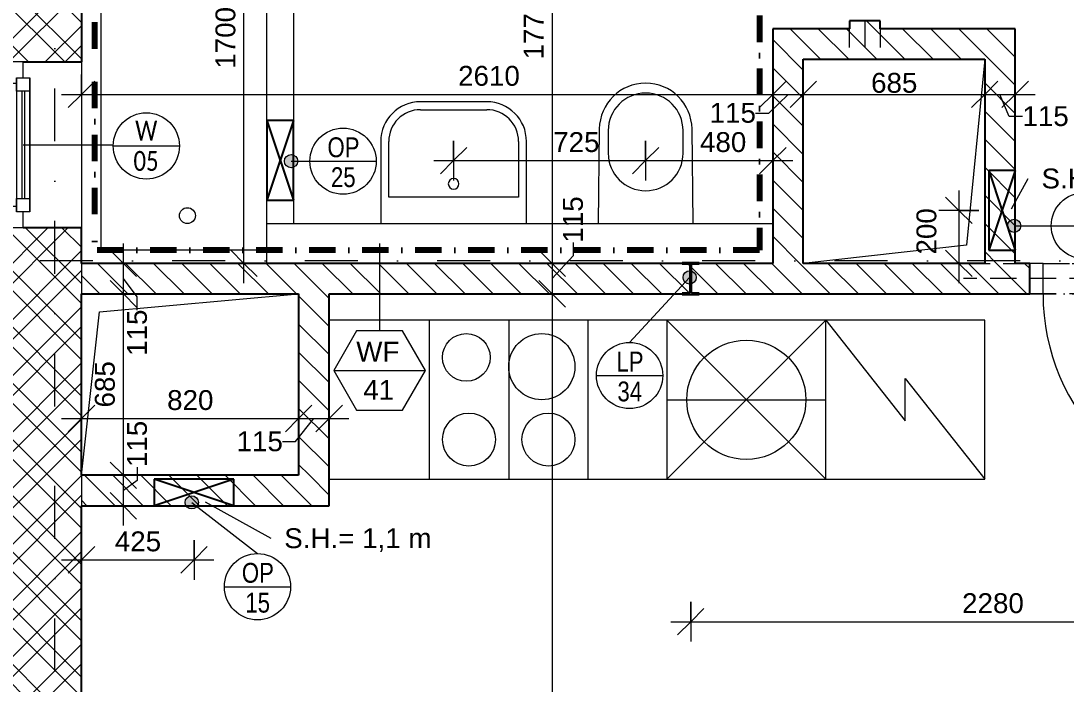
# Model space of a CAD drawing. Header units: millimetres. Extents: x -2204 to 40828, y -3577 to 13817.
# Drawn here: x -129 to 3817, y 5252 to 7755 of the extents above; entities that cross this region are included whole.
import ezdxf

# ---------------------------------------------------------------- set-up
doc = ezdxf.new("R2010")
doc.units = ezdxf.units.MM
for name, pattern in [('HA_Dash_3mm-S1mm', [150, 100, -50]), ('HA_DashDot_10mm-S3mm', [500, 200, -150, 0, -150]), ('HA_DashDot_2_2mm-S0_6mm', [110, 50, -30, 0, -30]), ('HA_DashDot_4mm-S1mm', [200, 100, -50, 0, -50])]:
    doc.linetypes.add(name, pattern=pattern)
for name, color, linetype, lineweight in [('A-____-____-DIMS', 9, 'Continuous', 5), ('A-____-____-DIMS-50', 9, 'Continuous', 5), ('A-DETL-____-OTLN', 9, 'Continuous', 25), ('A-DETL-GENF-OTLN', 9, 'Continuous', 9), ('A-DOOR-____-MCUT', 9, 'HA_DashDot_2_2mm-S0_6mm', 9), ('A-DOOR-____-OTLN', 9, 'Continuous', 9), ('A-DOOR-FRAM-MCUT', 9, 'Continuous', 9), ('A-GENM-____-HDLN', 9, 'HA_Dash_3mm-S1mm', 9), ('A-GENM-____-IDEN', 9, 'Continuous', 9), ('A-GENM-____-OTLN', 9, 'Continuous', 9), ('A-GLAZ-____-IDEN', 9, 'Continuous', 9), ('A-GLAZ-____-MCUT', 9, 'Continuous', 5), ('A-GLAZ-____-OTLN', 9, 'Continuous', 5), ('A-WALL-____-IDEN', 9, 'Continuous', 9), ('A-WALL-____-MCUT', 9, 'Continuous', 9), ('A-WALL-____-OTLN', 9, 'Continuous', 9), ('A-WALL-____-PATT', 9, 'Continuous', 25), ('G-____-____-TEXT', 9, 'Continuous', 5), ('I-WALL-____-MCUT', 9, 'Continuous', 25), ('I-WALL-____-OTLN', 9, 'Continuous', 9), ('P-SANR-FIXT-OTLN', 9, 'Continuous', 9), ('Q-CASE-____-OTLN', 9, 'Continuous', 9), ('Q-SPCQ-____-OTLN', 9, 'Continuous', 9), ('S-COLS-____-MCUT', 9, 'Continuous', 25), ('S-COLS-____-OTLN', 9, 'Continuous', 9), ('S-GRID-____-OTLN', 9, 'Continuous', 5)]:
    doc.layers.add(name, color=color, linetype=linetype, lineweight=lineweight)
doc.styles.add('Arial_1', font='arial.ttf', dxfattribs={"height": 75})
doc.styles.add('Arial_2', font='arial.ttf', dxfattribs={"width": 0.8, "height": 75})
doc.styles.add('Calibri', font='calibri.ttf', dxfattribs={"width": 0.8, "height": 75})
doc.dimstyles.new('Inner_Dimensions', dxfattribs={"dimscale": 304.8, "dimtxt": 76.519455, "dimasz": 0.328084, "dimexe": 0.246063, "dimexo": 0.0625, "dimgap": 0.032808, "dimtad": 1, "dimdec": 0, "dimzin": 0, "dimdsep": 46, "dimtxsty": 'Arial_1', "dimblk1": 'OBLIQUE', "dimblk2": 'OBLIQUE', "dimsah": 1, "dimcen": 0.09, "dimdle": 0.246063, "dimazin": 0, "dimtfac": 1, "dimtdec": 4, "dimtix": 1, "dimtmove": 2, "dimatfit": 3, "dimfxl": 0.246063, "dimfxlon": 1, "dimtvp": 1, "dimtolj": 1, "dimtzin": 0, "dimlwd": 9, "dimlwe": 9, "dimarcsym": 2})
doc.dimstyles.new('Inner_Dimensions_1', dxfattribs={"dimscale": 304.8, "dimtxt": 76.519455, "dimasz": 0.328084, "dimexe": 0.246063, "dimexo": 0.0625, "dimgap": 0.032808, "dimtad": 1, "dimdec": 0, "dimzin": 0, "dimdsep": 46, "dimtxsty": 'Arial_1', "dimblk1": 'OBLIQUE', "dimblk2": 'OBLIQUE', "dimsah": 1, "dimcen": 0.09, "dimdle": 0.246063, "dimazin": 0, "dimtfac": 1, "dimtdec": 4, "dimtix": 1, "dimtmove": 0, "dimatfit": 3, "dimfxl": 0.246063, "dimfxlon": 1, "dimtvp": 1, "dimtolj": 1, "dimtzin": 0, "dimlwd": 9, "dimlwe": 9, "dimarcsym": 2})
doc.dimstyles.new('Inner_Dimensions_2', dxfattribs={"dimscale": 304.8, "dimtxt": 76.519455, "dimasz": 0.328084, "dimexe": 0.246063, "dimexo": 0.0625, "dimgap": 0.032808, "dimtad": 1, "dimdec": 0, "dimzin": 0, "dimdsep": 46, "dimtxsty": 'Arial_1', "dimblk1": 'OBLIQUE', "dimblk2": 'OBLIQUE', "dimsah": 1, "dimcen": 0.09, "dimdle": 0.246063, "dimazin": 0, "dimtfac": 1, "dimtdec": 4, "dimtix": 1, "dimtmove": 1, "dimatfit": 3, "dimfxl": 0.246063, "dimfxlon": 1, "dimtvp": 1, "dimtolj": 1, "dimtzin": 0, "dimlwd": 9, "dimlwe": 9, "dimarcsym": 2})
pattern_1 = [(45, (0, 0), (-106.066, 106.066), []), (45, (75, 0), (-106.066, 106.066), []), (315, (0, 0), (106.066, 106.066), []), (315, (75, 0), (106.066, 106.066), [])]
pattern_2 = [(135, (0, 0), (-53.033, -53.033), [])]

# ---------------------------------------------------------------- blocks, each defined once
blk = doc.blocks.new('HA_DR_Single_Swing_Solid - In_BJ_800x2100-2215795-DSP_3NP-A')
at = {"layer": 'A-DOOR-____-MCUT'}
for p, q in [((-400, 57.5), (400, 57.5)), ((-400, -57.5), (400, -57.5))]:
    blk.add_line(p, q, dxfattribs=at)
at = {"layer": 'A-DOOR-____-OTLN', "lineweight": 5}
blk.add_line((400, -857.5), (400, -57.5), dxfattribs=at)
blk.add_arc((400, -57.5), 800, 180, 270, dxfattribs=at)
at = {"layer": 'A-DOOR-FRAM-MCUT'}
for p, q in [((-400, 57.5), (-450, 57.5)), ((-400, -57.5), (-400, 57.5)), ((450, 57.5), (400, 57.5)), ((400, 57.5), (400, -57.5)), ((-450, -57.5), (-400, -57.5)), ((400, -57.5), (450, -57.5))]:
    blk.add_line(p, q, dxfattribs=at)
blk = doc.blocks.new('HA_WD_SinglePanel - 625x1000-2168130-DSP_3NP-A')
at = {"layer": 'A-GLAZ-____-MCUT'}
for p, q in [((-312.5, 70), (-312.5, 0)), ((-232.5, 70), (-312.5, 70)), ((-232.5, 25), (-232.5, 70)), ((312.5, 70), (232.5, 70)), ((232.5, 70), (232.5, 25)), ((312.5, 0), (312.5, 70)), ((-312.5, 0), (-252.5, 0)), ((-252.5, -25), (-252.5, 25)), ((-252.5, 25), (-202.5, 25)), ((-202.5, 25), (-202.5, -25)), ((202.5, 5), (-202.5, 5)), ((202.5, -25), (202.5, 25)), ((202.5, 25), (252.5, 25)), ((252.5, 25), (252.5, -25)), ((252.5, 0), (312.5, 0)), ((-202.5, -25), (-252.5, -25)), ((202.5, -5), (-202.5, -5)), ((252.5, -25), (202.5, -25))]:
    blk.add_line(p, q, dxfattribs=at)
at = {"layer": 'A-GLAZ-____-OTLN'}
for p, q in [((232.5, 70), (-232.5, 70)), ((252.5, 25), (-252.5, 25)), ((-252.5, -25), (-252.5, 25)), ((202.5, 25), (-202.5, 25)), ((252.5, 25), (252.5, -25)), ((-252.5, -25), (252.5, -25)), ((202.5, -25), (-202.5, -25))]:
    blk.add_line(p, q, dxfattribs=at)
blk = doc.blocks.new('HA_GM_Shaft_Rectangle - Default-2065164-DSP_3NP-A')
at = {"layer": 'A-DETL-GENF-OTLN'}
for p, q in [((68.5, -68.5), (820, 0)), ((0, -685), (68.5, -68.5))]:
    blk.add_line(p, q, dxfattribs=at)
blk = doc.blocks.new('HA_GM_Shaft_Rectangle - Default-2065183-DSP_3NP-A')
at = {"layer": 'A-DETL-GENF-OTLN'}
for p, q in [((68.5, -68.5), (820, 0)), ((0, -685), (68.5, -68.5))]:
    blk.add_line(p, q, dxfattribs=at)
at = {"layer": 'A-GENM-____-OTLN'}
for p, q in [((0, -685), (0, 0)), ((0, 0), (820, 0)), ((820, 0), (820, -685)), ((820, -685), (0, -685))]:
    blk.add_line(p, q, dxfattribs=at)
blk = doc.blocks.new('HA_GM_Shaft_Rectangle - Default-2065190-DSP_3NP-A')
at = {"layer": 'A-DETL-GENF-OTLN'}
for p, q in [((68.5, -68.5), (685, 0)), ((0, -770), (68.5, -68.5))]:
    blk.add_line(p, q, dxfattribs=at)
at = {"layer": 'A-GENM-____-OTLN'}
for p, q in [((0, -770), (0, 0)), ((0, 0), (685, 0)), ((685, 0), (685, -770)), ((685, -770), (0, -770))]:
    blk.add_line(p, q, dxfattribs=at)
blk = doc.blocks.new('ABMV_Bathtub_Generic - 800x1700-1419995-DSP_3NP-A')
at = {"layer": 'P-SANR-FIXT-OTLN'}
for p, q in [((0, 1700), (700, 1700)), ((0, 1700), (700, 1700)), ((75, 50), (75, 1625)), ((75, 1625), (700, 1625)), ((75, 1625), (700, 1625)), ((75, 50), (75, 1625)), ((700, 50), (75, 50)), ((700, 50), (75, 50))]:
    blk.add_line(p, q, dxfattribs=at)
blk.add_circle((400, 180), 30, dxfattribs=at)
blk = doc.blocks.new('ABMV_WashBasin_Generic - 550x460-1482368-DSP_3NP-A')
at = {"layer": 'P-SANR-FIXT-OTLN'}
for p, q in [((250, 535), (0, 535)), ((0, 505), (250, 505)), ((-150, 385), (-150, 75)), ((-120, 175), (-120, 385)), ((370, 385), (370, 175)), ((400, 75), (400, 385)), ((370, 175), (-120, 175))]:
    blk.add_line(p, q, dxfattribs=at)
for centre, radius, start, end in [((0, 385), 150, 90, 180), ((250, 385), 150, 360, 90), ((0, 385), 120, 90, 180), ((250, 385), 120, 360, 90), ((125, 225), 20, 90, 270), ((125, 225), 20, 270, 90)]:
    blk.add_arc(centre, radius, start, end, dxfattribs=at)
blk = doc.blocks.new('ABMV_Toilet_WallHung - Default-1481197-DSP_3NP-A')
at = {"layer": 'A-GENM-____-OTLN'}
for p, q in [((-50, 432.3), (-54.6, 75)), ((-16.3, 426.2), (-16.3, 340.3)), ((266.3, 340.3), (266.3, 426.2)), ((304.6, 75), (300, 432.3))]:
    blk.add_line(p, q, dxfattribs=at)
for centre, radius, start, end in [((125, 430.1), 175, 0.7323, 179.2677), ((125, 426.2), 141.3, 0, 180), ((125, 340.3), 141.3, 180, 360)]:
    blk.add_arc(centre, radius, start, end, dxfattribs=at)
blk = doc.blocks.new('HA_GM_Tiling_LineBased - Generic Tiles-1744746-DSP_3NP-A')
at = {"layer": 'A-GENM-____-OTLN', "linetype": 'HA_DashDot_4mm-S1mm', "lineweight": 80}
blk.add_line((50, -50), (2560, -50), dxfattribs=at)
blk = doc.blocks.new('HA_GM_Tiling_LineBased - Generic Tiles-1744895-DSP_3NP-A')
at = {"layer": 'A-GENM-____-OTLN', "linetype": 'HA_DashDot_4mm-S1mm', "lineweight": 80}
blk.add_line((50, -50), (55, -50), dxfattribs=at)
blk = doc.blocks.new('HA_GM_Tiling_LineBased - Generic Tiles-1744968-DSP_3NP-A')
at = {"layer": 'A-GENM-____-OTLN', "linetype": 'HA_DashDot_4mm-S1mm', "lineweight": 80}
blk.add_line((50, -50), (575, -50), dxfattribs=at)
blk = doc.blocks.new('HA_GM_Tiling_LineBased - Generic Tiles-2144894-DSP_3NP-A')
at = {"layer": 'A-GENM-____-OTLN', "linetype": 'HA_DashDot_4mm-S1mm', "lineweight": 80}
blk.add_line((50, -50), (960, -50), dxfattribs=at)
blk = doc.blocks.new('HA_GM_Tiling_LineBased - Generic Tiles-1745476-DSP_3NP-A')
at = {"layer": 'A-GENM-____-OTLN', "linetype": 'HA_DashDot_4mm-S1mm', "lineweight": 80}
blk.add_line((-50, -50), (835, -50), dxfattribs=at)
blk = doc.blocks.new('Casework 11 - Casework 6-1813298-DSP_3NP-A')
at = {"layer": 'Q-CASE-____-OTLN'}
for p, q in [((1413, 6625), (1035, 6625)), ((2310, 6625), (2013, 6625)), ((1035, 6025), (1413, 6025)), ((2013, 6025), (2310, 6025))]:
    blk.add_line(p, q, dxfattribs=at)
blk = doc.blocks.new('Kuchyňská_linka_myčka_ADNS - Myčka-1435726-DSP_3NP-A')
at = {"layer": 'Q-SPCQ-____-OTLN'}
for p, q in [((300, 300), (-300, 300)), ((-300, 300), (-300, -300)), ((300, 300), (-300, -300)), ((-300, 300), (300, -300)), ((300, 300), (-300, 300)), ((-300, 300), (-300, 0)), ((300, -300), (300, 300)), ((300, 0), (300, 300)), ((-300, 0), (300, 0)), ((-300, -300), (300, -300))]:
    blk.add_line(p, q, dxfattribs=at)
blk.add_circle((0, 0), 225, dxfattribs=at)
blk = doc.blocks.new('Kuchyňská_linka_sporák_ADNS - 600x600x800-1435728-DSP_3NP-A')
at = {"layer": 'Q-SPCQ-____-OTLN'}
for p, q in [((600, 600), (0, 600)), ((0, 600), (0, 0)), ((600, 600), (0, 600)), ((0, 600), (0, 300)), ((600, 0), (600, 600)), ((600, 300), (600, 600)), ((0, 300), (600, 300)), ((0, 0), (600, 0))]:
    blk.add_line(p, q, dxfattribs=at)
for centre, radius in [((175, 425), 125), ((450, 450), 100), ((450, 150), 100), ((140, 140), 90)]:
    blk.add_circle(centre, radius, dxfattribs=at)
blk = doc.blocks.new('Lednice_Mraznička_ADNS - Lednice 600x600x1800-1435730-DSP_3NP-A')
at = {"layer": 'Q-SPCQ-____-OTLN'}
for p, q in [((-300, 300), (-300, -300)), ((300, 300), (-80, 0)), ((300, -300), (300, 300)), ((80, 0), (-300, -300)), ((-80, 0), (80, 0)), ((-300, -300), (300, -300))]:
    blk.add_line(p, q, dxfattribs=at)
blk = doc.blocks.new('TB_Porotherm KP11_5_1000mm - TB_Porotherm KP11_5_1000mm-1965691-DSP_3NP-A')
at = {"layer": 'A-GENM-____-HDLN'}
for p, q in [((-500, 57.5), (500, 57.5)), ((-500, 0), (500, 0)), ((500, -57.5), (-500, -57.5))]:
    blk.add_line(p, q, dxfattribs=at)
blk = doc.blocks.new('TB_Porotherm KP11_5_1250mm - TB_Porotherm KP11_5_1250mm-1972106-DSP_3NP-A')
at = {"layer": 'A-GENM-____-HDLN'}
for p, q in [((-625, 57.5), (625, 57.5)), ((-625, 0), (625, 0)), ((625, -57.5), (-625, -57.5))]:
    blk.add_line(p, q, dxfattribs=at)
blk = doc.blocks.new('HA_sCO_I_Parallel - IPE 120-2277224-DSP_3NP-A')
at = {"layer": 'S-COLS-____-MCUT'}
for p, q in [((32, 60), (-32, 60)), ((-32, 60), (-32, 55.6)), ((-32, 55.6), (-3.15, 55.6)), ((-3.15, 55.6), (-3.15, -55.6)), ((3.15, -55.6), (3.15, 55.6)), ((3.15, 55.6), (32, 55.6)), ((32, 55.6), (32, 60)), ((-32, -55.6), (-32, -60)), ((-3.15, -55.6), (-32, -55.6)), ((-32, -60), (32, -60)), ((32, -55.6), (3.15, -55.6)), ((32, -60), (32, -55.6))]:
    blk.add_line(p, q, dxfattribs=at)
blk = doc.blocks.new('HA_TAG_WD - Type Mark-1527962-DSP_3NP-A')
at = {"layer": 'A-GLAZ-____-IDEN'}
blk.add_line((-2.5, 0), (2.5, 0), dxfattribs=at)
blk.add_circle((0, 0), 2.5, dxfattribs=at)
blk = doc.blocks.new('DIMBLOCK59-DSP_3NP-A')
at = {"layer": 'A-____-____-DIMS-50', "lineweight": 9}
for p, q in [((100, 7552.8), (100, 7402.8)), ((100, 7477.8), (100, 7552.8)), ((2710, 7552.8), (2710, 7402.8)), ((2710, 7477.8), (2710, 7552.8)), ((100, 7477.8), (150, 7527.8)), ((2710, 7477.8), (2760, 7527.8)), ((25, 7477.8), (2710, 7477.8)), ((100, 7477.8), (50, 7427.8)), ((2710, 7477.8), (2660, 7427.8))]:
    blk.add_line(p, q, dxfattribs=at)
at = {"layer": 'A-____-____-DIMS-50', "color": 0, "lineweight": 9, "insert": (1522, 7585.2), "char_height": 75, "width": 276.883, "attachment_point": 1, "line_spacing_factor": 0.941778, "style": 'Arial_1'}
blk.add_mtext('2610', dxfattribs=at)
blk = doc.blocks.new('_Oblique')
at = {"color": 0, "linetype": 'ByBlock', "lineweight": -2}
blk.add_line((-0.5, -0.5), (0.5, 0.5), dxfattribs=at)
blk = doc.blocks.new('DIMBLOCK60-DSP_3NP-A')
at = {"layer": 'A-____-____-DIMS-50', "lineweight": 9}
for p, q in [((2710, 7552.8), (2710, 7402.8)), ((2710, 7477.8), (2710, 7552.8)), ((2825, 7552.8), (2825, 7402.8)), ((2825, 7477.8), (2825, 7552.8)), ((2710, 7477.8), (2760, 7527.8)), ((2825, 7477.8), (2875, 7527.8)), ((2710, 7477.8), (2660, 7427.8)), ((2694.5, 7407.2), (2767.5, 7477.8)), ((2710, 7477.8), (2825, 7477.8)), ((2825, 7477.8), (2775, 7427.8)), ((2644.5, 7407.2), (2694.5, 7407.2))]:
    blk.add_line(p, q, dxfattribs=at)
at = {"layer": 'A-____-____-DIMS-50', "color": 0, "lineweight": 9, "insert": (2471.5, 7445.7), "char_height": 75, "width": 207.662, "attachment_point": 1, "line_spacing_factor": 0.941778, "style": 'Arial_1'}
blk.add_mtext('115', dxfattribs=at)
blk = doc.blocks.new('DIMBLOCK61-DSP_3NP-A')
at = {"layer": 'A-____-____-DIMS-50', "lineweight": 9}
for p, q in [((2825, 7552.8), (2825, 7402.8)), ((2825, 7477.8), (2825, 7552.8)), ((3510, 7552.8), (3510, 7402.8)), ((3510, 7477.8), (3510, 7552.8)), ((2825, 7477.8), (2875, 7527.8)), ((3510, 7477.8), (3560, 7527.8)), ((2825, 7477.8), (2775, 7427.8)), ((2825, 7477.8), (3510, 7477.8)), ((3510, 7477.8), (3460, 7427.8))]:
    blk.add_line(p, q, dxfattribs=at)
at = {"layer": 'A-____-____-DIMS-50', "color": 0, "lineweight": 9, "insert": (3081, 7558.8), "char_height": 75, "width": 207.662, "attachment_point": 1, "line_spacing_factor": 0.941778, "style": 'Arial_1'}
blk.add_mtext('685', dxfattribs=at)
blk = doc.blocks.new('DIMBLOCK62-DSP_3NP-A')
at = {"layer": 'A-____-____-DIMS-50', "lineweight": 9}
for p, q in [((3510, 7552.8), (3510, 7402.8)), ((3510, 7477.8), (3510, 7552.8)), ((3625, 7552.8), (3625, 7402.8)), ((3625, 7477.8), (3625, 7552.8)), ((3510, 7477.8), (3560, 7527.8)), ((3625, 7477.8), (3675, 7527.8)), ((3510, 7477.8), (3460, 7427.8)), ((3510, 7477.8), (3700, 7477.8)), ((3602.4, 7394.7), (3567.5, 7477.8)), ((3625, 7477.8), (3575, 7427.8)), ((3652.4, 7394.7), (3602.4, 7394.7))]:
    blk.add_line(p, q, dxfattribs=at)
at = {"layer": 'A-____-____-DIMS-50', "color": 0, "lineweight": 9, "insert": (3652.4, 7433.2), "char_height": 75, "width": 207.662, "attachment_point": 1, "line_spacing_factor": 0.941778, "style": 'Arial_1'}
blk.add_mtext('115', dxfattribs=at)
blk = doc.blocks.new('DIMBLOCK65-DSP_3NP-A')
at = {"layer": 'A-____-____-DIMS-50', "lineweight": 9}
for p, q in [((1876.9, 8610), (1826.9, 8660)), ((1951.9, 8610), (1801.9, 8610)), ((1876.9, 8610), (1876.9, 6840)), ((1876.9, 8610), (1926.9, 8560)), ((1876.9, 8610), (1951.9, 8610)), ((1876.9, 6840), (1826.9, 6890)), ((1951.9, 6840), (1801.9, 6840)), ((1876.9, 6840), (1926.9, 6790)), ((1876.9, 6840), (1951.9, 6840))]:
    blk.add_line(p, q, dxfattribs=at)
at = {"layer": 'A-____-____-DIMS-50', "color": 0, "lineweight": 9, "insert": (1769.6, 7609.6), "char_height": 75, "width": 276.883, "attachment_point": 1, "rotation": 90, "line_spacing_factor": 0.941778, "style": 'Arial_1'}
blk.add_mtext('1770', dxfattribs=at)
blk = doc.blocks.new('DIMBLOCK66-DSP_3NP-A')
at = {"layer": 'A-____-____-DIMS-50', "lineweight": 9}
for p, q in [((1956.4, 6918.2), (1956.4, 6868.2)), ((1876.9, 6840), (1826.9, 6890)), ((1956.4, 6868.2), (1876.9, 6782.5)), ((1951.9, 6840), (1801.9, 6840)), ((1876.9, 6840), (1876.9, 6725)), ((1876.9, 6840), (1926.9, 6790)), ((1876.9, 6840), (1951.9, 6840)), ((1876.9, 6725), (1826.9, 6775)), ((1951.9, 6725), (1801.9, 6725)), ((1876.9, 6725), (1926.9, 6675)), ((1876.9, 6725), (1951.9, 6725))]:
    blk.add_line(p, q, dxfattribs=at)
at = {"layer": 'A-____-____-DIMS-50', "color": 0, "lineweight": 9, "insert": (1917.9, 6918.2), "char_height": 75, "width": 207.662, "attachment_point": 1, "rotation": 90, "line_spacing_factor": 0.941778, "style": 'Arial_1'}
blk.add_mtext('115', dxfattribs=at)
blk = doc.blocks.new('DIMBLOCK67-DSP_3NP-A')
at = {"layer": 'A-____-____-DIMS-50', "lineweight": 9}
for p, q in [((1876.9, 6725), (1826.9, 6775)), ((1951.9, 6725), (1801.9, 6725)), ((1876.9, 6725), (1876.9, 1970)), ((1876.9, 6725), (1926.9, 6675)), ((1876.9, 6725), (1951.9, 6725)), ((1876.9, 2045), (1826.9, 2095)), ((1951.9, 2045), (1801.9, 2045)), ((1876.9, 2045), (1926.9, 1995)), ((1876.9, 2045), (1951.9, 2045))]:
    blk.add_line(p, q, dxfattribs=at)
at = {"layer": 'A-____-____-DIMS-50', "color": 0, "lineweight": 9, "insert": (1769.6, 4269.6), "char_height": 75, "width": 276.883, "attachment_point": 1, "rotation": 90, "line_spacing_factor": 0.941778, "style": 'Arial_1'}
blk.add_mtext('4680', dxfattribs=at)
blk = doc.blocks.new('HA_TAG_WA_Partitions - Group _ Type Mark-556634-DSP_3NP-A')
at = {"layer": 'A-WALL-____-IDEN'}
for p, q in [((-1.732, 3), (-3.464, 0)), ((1.732, 3), (-1.732, 3)), ((3.464, 0), (1.732, 3)), ((-3.464, 0), (3.464, 0)), ((-3.464, 0), (-1.732, -3)), ((1.732, -3), (3.464, 0)), ((-1.732, -3), (1.732, -3))]:
    blk.add_line(p, q, dxfattribs=at)
blk = doc.blocks.new('DIMBLOCK97-DSP_3NP-A')
at = {"layer": 'A-____-____-DIMS-50', "lineweight": 9}
for p, q in [((258.2, 6040), (208.2, 6090)), ((183.2, 6040), (333.2, 6040)), ((258.2, 6040), (183.2, 6040)), ((258.2, 5850), (258.2, 6040)), ((258.2, 6040), (308.2, 5990)), ((310.6, 6071), (310.6, 6021)), ((310.6, 6021), (258.2, 5982.5)), ((258.2, 5925), (208.2, 5975)), ((183.2, 5925), (333.2, 5925)), ((258.2, 5925), (183.2, 5925)), ((258.2, 5925), (308.2, 5875))]:
    blk.add_line(p, q, dxfattribs=at)
at = {"layer": 'A-____-____-DIMS-50', "color": 0, "lineweight": 9, "insert": (272.1, 6071), "char_height": 75, "width": 207.662, "attachment_point": 1, "rotation": 90, "line_spacing_factor": 0.941778, "style": 'Arial_1'}
blk.add_mtext('115', dxfattribs=at)
blk = doc.blocks.new('DIMBLOCK98-DSP_3NP-A')
at = {"layer": 'A-____-____-DIMS-50', "lineweight": 9}
for p, q in [((258.2, 6725), (208.2, 6775)), ((183.2, 6725), (333.2, 6725)), ((258.2, 6725), (183.2, 6725)), ((258.2, 6040), (258.2, 6725)), ((258.2, 6725), (308.2, 6675)), ((258.2, 6040), (208.2, 6090)), ((183.2, 6040), (333.2, 6040)), ((258.2, 6040), (183.2, 6040)), ((258.2, 6040), (308.2, 5990))]:
    blk.add_line(p, q, dxfattribs=at)
at = {"layer": 'A-____-____-DIMS-50', "color": 0, "lineweight": 9, "insert": (150.8, 6296), "char_height": 75, "width": 207.662, "attachment_point": 1, "rotation": 90, "line_spacing_factor": 0.941778, "style": 'Arial_1'}
blk.add_mtext('685', dxfattribs=at)
blk = doc.blocks.new('DIMBLOCK99-DSP_3NP-A')
at = {"layer": 'A-____-____-DIMS-50', "lineweight": 9}
for p, q in [((258.2, 6725), (258.2, 6915)), ((258.2, 6840), (208.2, 6890)), ((183.2, 6840), (333.2, 6840)), ((258.2, 6840), (183.2, 6840)), ((258.2, 6840), (308.2, 6790)), ((258.2, 6725), (208.2, 6775)), ((310.6, 6713.7), (258.2, 6782.5)), ((183.2, 6725), (333.2, 6725)), ((258.2, 6725), (183.2, 6725)), ((258.2, 6725), (308.2, 6675)), ((310.6, 6663.7), (310.6, 6713.7))]:
    blk.add_line(p, q, dxfattribs=at)
at = {"layer": 'A-____-____-DIMS-50', "color": 0, "lineweight": 9, "insert": (272.1, 6490.7), "char_height": 75, "width": 207.662, "attachment_point": 1, "rotation": 90, "line_spacing_factor": 0.941778, "style": 'Arial_1'}
blk.add_mtext('115', dxfattribs=at)
blk = doc.blocks.new('DIMBLOCK100-DSP_3NP-A')
at = {"layer": 'A-____-____-DIMS-50', "lineweight": 9}
for p, q in [((100, 6329.1), (100, 6179.1)), ((100, 6254.1), (100, 6329.1)), ((920, 6329.1), (920, 6179.1)), ((920, 6254.1), (920, 6329.1)), ((100, 6254.1), (150, 6304.1)), ((920, 6254.1), (970, 6304.1)), ((25, 6254.1), (920, 6254.1)), ((100, 6254.1), (50, 6204.1)), ((920, 6254.1), (870, 6204.1))]:
    blk.add_line(p, q, dxfattribs=at)
at = {"layer": 'A-____-____-DIMS-50', "color": 0, "lineweight": 9, "insert": (423.5, 6361.5), "char_height": 75, "width": 207.662, "attachment_point": 1, "line_spacing_factor": 0.941778, "style": 'Arial_1'}
blk.add_mtext('820', dxfattribs=at)
blk = doc.blocks.new('DIMBLOCK101-DSP_3NP-A')
at = {"layer": 'A-____-____-DIMS-50', "lineweight": 9}
for p, q in [((920, 6329.1), (920, 6179.1)), ((920, 6254.1), (920, 6329.1)), ((1035, 6329.1), (1035, 6179.1)), ((1035, 6254.1), (1035, 6329.1)), ((920, 6254.1), (970, 6304.1)), ((1035, 6254.1), (1085, 6304.1)), ((920, 6254.1), (870, 6204.1)), ((908.7, 6167.4), (977.5, 6254.1)), ((920, 6254.1), (1110, 6254.1)), ((1035, 6254.1), (985, 6204.1)), ((858.7, 6167.4), (908.7, 6167.4))]:
    blk.add_line(p, q, dxfattribs=at)
at = {"layer": 'A-____-____-DIMS-50', "color": 0, "lineweight": 9, "insert": (685.7, 6205.9), "char_height": 75, "width": 207.662, "attachment_point": 1, "line_spacing_factor": 0.941778, "style": 'Arial_1'}
blk.add_mtext('115', dxfattribs=at)
blk = doc.blocks.new('DIMBLOCK134-DSP_3NP-A')
at = {"layer": 'A-____-____-DIMS-50', "lineweight": 9}
for p, q in [((713.4, 8540), (663.4, 8590)), ((638.4, 8540), (788.4, 8540)), ((713.4, 8540), (638.4, 8540)), ((713.4, 6765), (713.4, 8540)), ((713.4, 8540), (763.4, 8490)), ((713.4, 6840), (663.4, 6890)), ((638.4, 6840), (788.4, 6840)), ((713.4, 6840), (638.4, 6840)), ((713.4, 6840), (763.4, 6790))]:
    blk.add_line(p, q, dxfattribs=at)
at = {"layer": 'A-____-____-DIMS-50', "color": 0, "lineweight": 9, "insert": (606, 7574.6), "char_height": 75, "width": 276.883, "attachment_point": 1, "rotation": 90, "line_spacing_factor": 0.941778, "style": 'Arial_1'}
blk.add_mtext('1700', dxfattribs=at)
blk = doc.blocks.new('HA_TAG_GM_Products - Generic-588599-DSP_3NP-A')
at = {"layer": 'A-GENM-____-IDEN'}
blk.add_line((-2.5, 0), (2.5, 0), dxfattribs=at)
blk.add_circle((0, 0), 2.5, dxfattribs=at)
blk = doc.blocks.new('DIMBLOCK186-DSP_3NP-A')
at = {"layer": 'A-____-____-DIMS-50', "lineweight": 9}
for p, q in [((3412.3, 7115), (3412.3, 6765)), ((3412.3, 7040), (3362.3, 7090)), ((3487.3, 7040), (3337.3, 7040)), ((3412.3, 7040), (3462.3, 6990)), ((3412.3, 7040), (3487.3, 7040)), ((3412.3, 6840), (3362.3, 6890)), ((3487.3, 6840), (3337.3, 6840)), ((3412.3, 6840), (3462.3, 6790)), ((3412.3, 6840), (3487.3, 6840))]:
    blk.add_line(p, q, dxfattribs=at)
at = {"layer": 'A-____-____-DIMS-50', "color": 0, "lineweight": 9, "insert": (3252.3, 6873.3), "char_height": 75, "width": 207.662, "attachment_point": 1, "rotation": 90, "line_spacing_factor": 0.941778, "style": 'Arial_1'}
blk.add_mtext('200', dxfattribs=at)
blk = doc.blocks.new('DIMBLOCK193-DSP_3NP-A')
at = {"layer": 'A-____-____-DIMS-50', "lineweight": 9}
for p, q in [((100, 5795.8), (100, 5645.8)), ((100, 5720.8), (100, 5795.8)), ((100, 5720.8), (150, 5770.8)), ((525, 5795.8), (525, 5645.8)), ((525, 5720.8), (525, 5795.8)), ((525, 5720.8), (575, 5770.8)), ((25, 5720.8), (600, 5720.8)), ((100, 5720.8), (50, 5670.8)), ((525, 5720.8), (475, 5670.8))]:
    blk.add_line(p, q, dxfattribs=at)
at = {"layer": 'A-____-____-DIMS-50', "color": 0, "lineweight": 9, "insert": (226, 5828.2), "char_height": 75, "width": 207.662, "attachment_point": 1, "line_spacing_factor": 0.941778, "style": 'Arial_1'}
blk.add_mtext('425', dxfattribs=at)
blk = doc.blocks.new('DIMBLOCK204-DSP_3NP-A')
at = {"layer": 'A-____-____-DIMS-50', "lineweight": 9}
for p, q in [((1505, 7302.8), (1505, 7152.8)), ((1505, 7227.8), (1505, 7302.8)), ((2230, 7302.8), (2230, 7152.8)), ((2230, 7227.8), (2230, 7302.8)), ((1505, 7227.8), (1555, 7277.8)), ((2230, 7227.8), (2280, 7277.8)), ((1430, 7227.8), (2230, 7227.8)), ((1505, 7227.8), (1455, 7177.8)), ((2230, 7227.8), (2180, 7177.8))]:
    blk.add_line(p, q, dxfattribs=at)
at = {"layer": 'A-____-____-DIMS-50', "color": 0, "lineweight": 9, "insert": (1880.9, 7335.2), "char_height": 75, "width": 207.662, "attachment_point": 1, "line_spacing_factor": 0.941778, "style": 'Arial_1'}
blk.add_mtext('725', dxfattribs=at)
blk = doc.blocks.new('DIMBLOCK205-DSP_3NP-A')
at = {"layer": 'A-____-____-DIMS-50', "lineweight": 9}
for p, q in [((2230, 7302.8), (2230, 7152.8)), ((2230, 7227.8), (2230, 7302.8)), ((2710, 7302.8), (2710, 7152.8)), ((2710, 7227.8), (2710, 7302.8)), ((2230, 7227.8), (2280, 7277.8)), ((2710, 7227.8), (2760, 7277.8)), ((2230, 7227.8), (2180, 7177.8)), ((2230, 7227.8), (2785, 7227.8)), ((2710, 7227.8), (2660, 7177.8))]:
    blk.add_line(p, q, dxfattribs=at)
at = {"layer": 'A-____-____-DIMS-50', "color": 0, "lineweight": 9, "insert": (2435.1, 7335.2), "char_height": 75, "width": 207.662, "attachment_point": 1, "line_spacing_factor": 0.941778, "style": 'Arial_1'}
blk.add_mtext('480', dxfattribs=at)
blk = doc.blocks.new('DIMBLOCK222-DSP_3NP-A')
at = {"layer": 'A-____-____-DIMS-50', "lineweight": 9}
for p, q in [((2400, 5562.6), (2400, 5412.6)), ((2400, 5487.6), (2400, 5562.6)), ((2400, 5487.6), (2450, 5537.6)), ((4680, 5562.6), (4680, 5412.6)), ((4680, 5487.6), (4680, 5562.6)), ((4680, 5487.6), (4730, 5537.6)), ((2325, 5487.6), (4755, 5487.6)), ((2400, 5487.6), (2350, 5437.6)), ((4680, 5487.6), (4630, 5437.6))]:
    blk.add_line(p, q, dxfattribs=at)
at = {"layer": 'A-____-____-DIMS-50', "color": 0, "lineweight": 9, "insert": (3424.6, 5595), "char_height": 75, "width": 276.883, "attachment_point": 1, "line_spacing_factor": 0.941778, "style": 'Arial_1'}
blk.add_mtext('2280', dxfattribs=at)

msp = doc.modelspace()

# ---------------------------------------------------------------- hatches: boundary and pattern name
at = {"layer": 'A-GENM-____-IDEN'}
h = msp.add_hatch(color=256, dxfattribs=at)
edge = h.paths.add_edge_path()
edge.add_arc((891.4, 7225.5), 25, 0, 360)
h = msp.add_hatch(color=256, dxfattribs=at)
edge = h.paths.add_edge_path()
edge.add_arc((3620.9, 6981.8), 25, 0, 360)
h = msp.add_hatch(color=256, dxfattribs=at)
edge = h.paths.add_edge_path()
edge.add_arc((2396, 6787), 25, 0, 360)
h = msp.add_hatch(color=256, dxfattribs=at)
edge = h.paths.add_edge_path()
edge.add_arc((516.4, 5937.9), 25, 0, 360)
at = {"layer": 'A-WALL-____-PATT', "lineweight": 5}
h = msp.add_hatch(dxfattribs=at)
h.set_pattern_fill('FP_3', color=256, style=0, pattern_type=2)
h.set_pattern_definition(pattern_1)
h.paths.add_polyline_path([(100, 1447.9), (99.6, 1544), (-260, 1544), (-260, 1815), (100, 1815), (100, 2725), (-340, 2725), (-340, 1447.9), (-97.2, 1447.9)])
h.paths.add_polyline_path([(-97.2, 3725), (100, 3725), (100, 6971.6), (-340, 6971.6), (-340, 3725)])
h.paths.add_polyline_path([(100, 7607.6), (100, 8725), (-340, 8725), (-340, 7607.6), (-97.2, 7607.6)])
h.paths.add_polyline_path([(-340, 9725), (100, 9725), (100, 11164.3), (-260, 11164.3), (-260, 11500), (100, 11500), (100, 11620.1), (-340, 11620.1), (-340, 11254.4)])
h = msp.add_hatch(dxfattribs=at)
h.set_pattern_fill('FP_1', color=256, style=0, pattern_type=2)
h.set_pattern_definition(pattern_2)
h.paths.add_polyline_path([(3115, 7725), (3115, 7755), (3000, 7755), (3000, 7725)])
h.paths.add_polyline_path([(3000, 8555), (3115, 8555), (3115, 8610), (3000, 8610)])
h = msp.add_hatch(dxfattribs=at)
h.set_pattern_fill('FP_1', color=256, style=0, pattern_type=2)
h.set_pattern_definition(pattern_2)
h.paths.add_polyline_path([(2710, 6840), (2825, 6840), (2825, 7725), (2710, 7725), (2710, 7481.4)])
h = msp.add_hatch(dxfattribs=at)
h.set_pattern_fill('FP_1', color=256, style=0, pattern_type=2)
h.set_pattern_definition(pattern_2)
h.paths.add_polyline_path([(3625, 7610), (3625, 7725), (2825, 7725), (2825, 7610), (3510, 7610)])
h = msp.add_hatch(dxfattribs=at)
h.set_pattern_fill('FP_4', color=256, style=0, pattern_type=2)
h.set_pattern_definition(pattern_1)
h.paths.add_polyline_path([(100, 6971.6), (100, 6975), (-340, 6975), (-340, 6971.6), (-97.2, 6971.6)])
h.paths.add_polyline_path([(-145, 7600), (100, 7600), (100, 7607.6), (-340, 7607.6), (-340, 7600), (-190, 7600)])
h = msp.add_hatch(dxfattribs=at)
h.set_pattern_fill('FP_1', color=256, style=0, pattern_type=2)
h.set_pattern_definition(pattern_2)
h.paths.add_polyline_path([(3510, 6840), (3625, 6840), (3625, 7610), (3510, 7610), (3510, 7009.8)])
h = msp.add_hatch(dxfattribs=at)
h.set_pattern_fill('FP_1', color=256, style=0, pattern_type=2)
h.set_pattern_definition(pattern_2)
h.paths.add_polyline_path([(3304.3, 6725), (3680, 6725), (3680, 6840), (2432, 6840), (2432, 6838.1), (2403.2, 6838.1), (2403.2, 6726.9), (2432, 6726.9), (2432, 6725), (2453.9, 6725)])
h.paths.add_polyline_path([(4680, 6725), (4680, 6840), (4580, 6840), (4580, 6725)])
h.paths.add_polyline_path([(1035, 6725), (2368, 6725), (2368, 6726.9), (2396.9, 6726.9), (2396.9, 6838.1), (2368, 6838.1), (2368, 6840), (100, 6840), (100, 6725), (920, 6725)])
h = msp.add_hatch(dxfattribs=at)
h.set_pattern_fill('FP_1', color=256, style=0, pattern_type=2)
h.set_pattern_definition(pattern_2)
h.paths.add_polyline_path([(920, 6040), (1035, 6040), (1035, 6725), (920, 6725), (920, 6538.1)])
h = msp.add_hatch(dxfattribs=at)
h.set_pattern_fill('FP_1', color=256, style=0, pattern_type=2)
h.set_pattern_definition(pattern_2)
h.paths.add_polyline_path([(1035, 5925), (1035, 6040), (100, 6040), (100, 5925), (753.2, 5925)])

# ---------------------------------------------------------------- linework, layer by layer
at = {"layer": 'A-DETL-____-OTLN'}
for p, q in [((800, 7378.9), (800, 7078.9)), ((900, 7378.9), (800, 7378.9)), ((800, 7378.9), (900, 7078.9)), ((900, 7378.9), (800, 7078.9)), ((900, 7078.9), (900, 7378.9)), ((3525, 7190), (3525, 6890)), ((3625, 7190), (3525, 7190)), ((3525, 7190), (3625, 6890)), ((3625, 7190), (3525, 6890)), ((3625, 6890), (3625, 7190)), ((800, 7078.9), (900, 7078.9)), ((3525, 6890), (3625, 6890)), ((675, 6025), (375, 6025)), ((375, 6025), (375, 5925)), ((675, 6025), (375, 5925)), ((675, 5925), (375, 6025)), ((675, 5925), (675, 6025)), ((375, 5925), (675, 5925))]:
    msp.add_line(p, q, dxfattribs=at)
at = {"layer": 'A-GENM-____-IDEN'}
for p, q in [((891.4, 7225.5), (962.7, 7225.5)), ((3620.9, 6981.8), (3761.1, 6981.8)), ((2396, 6787), (2169.3, 6541.6)), ((516.4, 5937.9), (764.6, 5744.4))]:
    msp.add_line(p, q, dxfattribs=at)
for centre in [(891.4, 7225.5), (3620.9, 6981.8), (2396, 6787), (516.4, 5937.9)]:
    msp.add_circle(centre, 25, dxfattribs=at)
at = {"layer": 'A-GLAZ-____-IDEN'}
msp.add_line((-120, 7287.5), (219.9, 7287.5), dxfattribs=at)
at = {"layer": 'A-WALL-____-IDEN'}
msp.add_line((1225.4, 6915), (1225.4, 6585.5), dxfattribs=at)
at = {"layer": 'A-WALL-____-MCUT', "lineweight": 25}
for p, q in [((100, 8610), (100, 7600)), ((-120, 7600), (100, 7600)), ((-120, 6975), (100, 6975)), ((100, 6840), (100, 6975)), ((100, 6040), (100, 6725)), ((100, 3725), (100, 5925))]:
    msp.add_line(p, q, dxfattribs=at)
at = {"layer": 'A-WALL-____-MCUT'}
for p, q in [((100, 6840), (100, 6725)), ((100, 6040), (100, 5925))]:
    msp.add_line(p, q, dxfattribs=at)
at = {"layer": 'A-WALL-____-OTLN'}
msp.add_line((100, 7600), (100, 6975), dxfattribs=at)
at = {"layer": 'G-____-____-TEXT', "color": 50, "lineweight": 9}
for p, q in [((3610.7, 7045.5), (3674.3, 7160.3)), ((567.1, 5940), (815.6, 5802.6))]:
    msp.add_line(p, q, dxfattribs=at)
at = {"layer": 'I-WALL-____-MCUT'}
for p, q in [((3115, 7755), (3000, 7755)), ((3000, 7755), (3000, 7725)), ((3115, 7725), (3115, 7755)), ((2710, 7725), (2710, 6840)), ((3000, 7725), (2710, 7725)), ((3625, 7725), (3115, 7725)), ((3625, 6840), (3625, 7725)), ((2825, 6840), (2825, 7610)), ((2825, 7610), (3510, 7610)), ((3510, 7610), (3510, 6840)), ((2368, 6840), (100, 6840)), ((2710, 6840), (2432, 6840)), ((3510, 6840), (2825, 6840)), ((3680, 6840), (3625, 6840)), ((3680, 6725), (3680, 6840)), ((100, 6725), (920, 6725)), ((920, 6725), (920, 6040)), ((1035, 6725), (2368, 6725)), ((1035, 5925), (1035, 6725)), ((2432, 6725), (3680, 6725)), ((920, 6040), (100, 6040)), ((100, 5925), (1035, 5925))]:
    msp.add_line(p, q, dxfattribs=at)
at = {"layer": 'I-WALL-____-OTLN'}
for p, q in [((800, 6840), (800, 8540)), ((900, 8540), (900, 6990)), ((800, 6990), (2710, 6990))]:
    msp.add_line(p, q, dxfattribs=at)
at = {"layer": 'S-GRID-____-OTLN', "linetype": 'HA_DashDot_10mm-S3mm', "lineweight": 9}
for p, q in [((0, -701.1), (0, 12162.7)), ((24647.7, 6850), (-416.4, 6850))]:
    msp.add_line(p, q, dxfattribs=at)

# ---------------------------------------------------------------- block references
at = {"layer": 'A-DOOR-____-OTLN'}
msp.add_blockref('HA_DR_Single_Swing_Solid - In_BJ_800x2100-2215795-DSP_3NP-A', (4130, 6782.5), dxfattribs=at)
at = {"layer": 'A-GENM-____-IDEN', "xscale": 49.99999999999998, "yscale": 49.99999999999998, "zscale": 49.99999999999998}
for p in [(1087.7, 7225.5), (3886.1, 6981.8), (2169.3, 6416.6), (764.6, 5619.4)]:
    msp.add_blockref('HA_TAG_GM_Products - Generic-588599-DSP_3NP-A', p, dxfattribs=at)
at = {"layer": 'A-GENM-____-OTLN'}
for name, p, rotation in [('TB_Porotherm KP11_5_1000mm - TB_Porotherm KP11_5_1000mm-1965691-DSP_3NP-A', (3057.5, 8155), 270), ('TB_Porotherm KP11_5_1250mm - TB_Porotherm KP11_5_1250mm-1972106-DSP_3NP-A', (4055, 6782.5), 180)]:
    msp.add_blockref(name, p, dxfattribs=dict(at, rotation=rotation))
at = {"layer": 'A-GENM-____-OTLN', "linetype": 'HA_DashDot_4mm-S1mm', "lineweight": 80}
for name, p, rotation in [('HA_GM_Tiling_LineBased - Generic Tiles-2144894-DSP_3NP-A', (100, 7600), 89.99999999999991), ('HA_GM_Tiling_LineBased - Generic Tiles-1745476-DSP_3NP-A', (2710, 7725), 269.9999999999999), ('HA_GM_Tiling_LineBased - Generic Tiles-1744968-DSP_3NP-A', (100, 6975), 89.99999999999991), ('HA_GM_Tiling_LineBased - Generic Tiles-1744895-DSP_3NP-A', (100, 6870), 89.99999999999991), ('HA_GM_Tiling_LineBased - Generic Tiles-1744746-DSP_3NP-A', (2710, 6840), 180)]:
    msp.add_blockref(name, p, dxfattribs=dict(at, rotation=rotation))
at = {"layer": 'A-GENM-____-OTLN', "lineweight": 5, "rotation": 180}
msp.add_blockref('HA_GM_Shaft_Rectangle - Default-2065190-DSP_3NP-A', (3510, 6840), dxfattribs=at)
at = {"layer": 'A-GENM-____-OTLN', "lineweight": 5}
for name in ['HA_GM_Shaft_Rectangle - Default-2065164-DSP_3NP-A', 'HA_GM_Shaft_Rectangle - Default-2065183-DSP_3NP-A']:
    msp.add_blockref(name, (100, 6725), dxfattribs=at)
at = {"layer": 'A-GLAZ-____-IDEN', "xscale": 49.99999999999998, "yscale": 49.99999999999998, "zscale": 49.99999999999998}
msp.add_blockref('HA_TAG_WD - Type Mark-1527962-DSP_3NP-A', (344.9, 7283.1), dxfattribs=at)
at = {"layer": 'A-GLAZ-____-OTLN', "rotation": 90.00000000000001}
msp.add_blockref('HA_WD_SinglePanel - 625x1000-2168130-DSP_3NP-A', (-120, 7287.5), dxfattribs=at)
at = {"layer": 'A-WALL-____-IDEN', "xscale": 49.99999999999998, "yscale": 49.99999999999998, "zscale": 49.99999999999998}
msp.add_blockref('HA_TAG_WA_Partitions - Group _ Type Mark-556634-DSP_3NP-A', (1225.4, 6435.5), dxfattribs=at)
at = {"layer": 'P-SANR-FIXT-OTLN'}
for name, p in [('ABMV_Bathtub_Generic - 800x1700-1419995-DSP_3NP-A', (100, 6840)), ('ABMV_Toilet_WallHung - Default-1481197-DSP_3NP-A', (2105, 6915)), ('ABMV_WashBasin_Generic - 550x460-1482368-DSP_3NP-A', (1380, 6915))]:
    msp.add_blockref(name, p, dxfattribs=at)
at = {"layer": 'Q-CASE-____-OTLN'}
msp.add_blockref('Casework 11 - Casework 6-1813298-DSP_3NP-A', (0, 0), dxfattribs=at)
at = {"layer": 'Q-SPCQ-____-OTLN'}
for name, p, rotation in [('Kuchyňská_linka_sporák_ADNS - 600x600x800-1435728-DSP_3NP-A', (1413, 6625), 269.9999999999995), ('Lednice_Mraznička_ADNS - Lednice 600x600x1800-1435730-DSP_3NP-A', (3210, 6325), 89.99999999999953)]:
    msp.add_blockref(name, p, dxfattribs=dict(at, rotation=rotation))
msp.add_blockref('Kuchyňská_linka_myčka_ADNS - Myčka-1435726-DSP_3NP-A', (2610, 6325), dxfattribs=at)
at = {"layer": 'S-COLS-____-OTLN'}
msp.add_blockref('HA_sCO_I_Parallel - IPE 120-2277224-DSP_3NP-A', (2400, 6782.5), dxfattribs=at)

# ---------------------------------------------------------------- texts
at = {"layer": 'A-GENM-____-IDEN', "lineweight": 5, "char_height": 75, "attachment_point": 1, "style": 'Arial_2'}
for s, insert, width in [('OP', (1028.7, 7315.6), 147.51), ('25', (1041.9, 7202.8), 115.443), ('LP', (2119.5, 6506.7), 125.063), ('34', (2123.5, 6394), 115.443), ('OP', (705.5, 5709.5), 147.51), ('15', (718.7, 5596.8), 115.443)]:
    msp.add_mtext(s, dxfattribs=dict(at, insert=insert, width=width))
at = {"layer": 'A-GLAZ-____-IDEN', "lineweight": 5, "char_height": 75, "attachment_point": 1, "style": 'Calibri'}
for s, insert, width in [('W', (303.1, 7378.4), 105.823), ('05', (296.5, 7264.1), 121.856)]:
    msp.add_mtext(s, dxfattribs=dict(at, insert=insert, width=width))
at = {"layer": 'A-WALL-____-IDEN', "lineweight": 5, "char_height": 75, "attachment_point": 1, "style": 'Arial_1'}
for s, insert, width in [('WF', (1137.4, 6544.5), 208.439), ('41', (1163.9, 6399.9), 144.304)]:
    msp.add_mtext(s, dxfattribs=dict(at, insert=insert, width=width))
at = {"layer": 'G-____-____-TEXT', "color": 7, "lineweight": 9, "char_height": 75, "width": 685.443, "attachment_point": 1, "style": 'Arial_1'}
for s, insert in [('S.H.= 2,0 m', (3724.3, 7197.8)), ('S.H.= 1,1 m', (865.6, 5840.1))]:
    msp.add_mtext(s, dxfattribs=dict(at, insert=insert))

# ---------------------------------------------------------------- dimensions: what is measured, and where the dimension line sits
at = {"layer": 'A-____-____-DIMS', "lineweight": 9}
for base, p1, p2, override, picture, middle in [((1876.9, 6840), (1951.9, 8610), (1951.9, 6840), {"dimpost": '<>', "dimfxl": 1770}, 'DIMBLOCK65-DSP_3NP-A', (1828.6, 7725)), ((713.4, 8540), (638.4, 6840), (638.4, 8540), {"dimpost": '<>', "dimfxl": 1700}, 'DIMBLOCK134-DSP_3NP-A', (665.1, 7690)), ((258.2, 6725), (183.2, 6040), (183.2, 6725), {"dimpost": '<>', "dimfxl": 685}, 'DIMBLOCK98-DSP_3NP-A', (209.9, 6382.5)), ((1876.9, 2045), (1951.9, 6725), (1951.9, 2045), {"dimpost": '<>', "dimfxl": 4680}, 'DIMBLOCK67-DSP_3NP-A', (1828.6, 4385))]:
    dim = msp.add_linear_dim(base=base, p1=p1, p2=p2, angle=90, dimstyle='Inner_Dimensions_1', override=override, dxfattribs=at)
    dim.commit()
    dim.dimension.update_dxf_attribs({"geometry": picture, "text_midpoint": middle})
for base, p1, p2, dimstyle, override, picture, middle in [((2710, 7477.8), (100, 7552.8), (2710, 7552.8), 'Inner_Dimensions', {"dimpost": '<>', "dimfxl": 2610}, 'DIMBLOCK59-DSP_3NP-A', (1660.4, 7535.2)), ((2825, 7477.8), (2710, 7552.8), (2825, 7552.8), 'Inner_Dimensions_2', {"dimpost": '<>', "dimfxl": 115}, 'DIMBLOCK60-DSP_3NP-A', (2575.3, 7395.7)), ((3510, 7477.8), (2825, 7552.8), (3510, 7552.8), 'Inner_Dimensions', {"dimpost": '<>', "dimfxl": 685}, 'DIMBLOCK61-DSP_3NP-A', (3184.8, 7508.8)), ((3625, 7477.8), (3510, 7552.8), (3625, 7552.8), 'Inner_Dimensions_2', {"dimpost": '<>', "dimfxl": 115}, 'DIMBLOCK62-DSP_3NP-A', (3756.2, 7383.2)), ((2230, 7227.8), (1505, 7302.8), (2230, 7302.8), 'Inner_Dimensions', {"dimpost": '<>', "dimfxl": 725}, 'DIMBLOCK204-DSP_3NP-A', (1984.7, 7285.2)), ((2710, 7227.8), (2230, 7302.8), (2710, 7302.8), 'Inner_Dimensions', {"dimpost": '<>', "dimfxl": 480}, 'DIMBLOCK205-DSP_3NP-A', (2538.9, 7285.2)), ((1035, 6254.1), (920, 6329.1), (1035, 6329.1), 'Inner_Dimensions_2', {"dimpost": '<>', "dimfxl": 115}, 'DIMBLOCK101-DSP_3NP-A', (789.5, 6155.9))]:
    dim = msp.add_linear_dim(base=base, p1=p1, p2=p2, dimstyle=dimstyle, override=override, dxfattribs=at)
    dim.commit()
    dim.dimension.update_dxf_attribs({"geometry": picture, "text_midpoint": middle, "dimtype": 160})
for base, p1, p2, dimstyle, override, picture, middle in [((1876.9, 6725), (1951.9, 6840), (1951.9, 6725), 'Inner_Dimensions_2', {"dimpost": '<>', "dimfxl": 115}, 'DIMBLOCK66-DSP_3NP-A', (1967.9, 7022.1)), ((3412.3, 6840), (3487.3, 7040), (3487.3, 6840), 'Inner_Dimensions', {"dimpost": '<>', "dimfxl": 200}, 'DIMBLOCK186-DSP_3NP-A', (3302.3, 6977.1)), ((258.2, 6840), (183.2, 6725), (183.2, 6840), 'Inner_Dimensions_2', {"dimpost": '<>', "dimfxl": 115}, 'DIMBLOCK99-DSP_3NP-A', (322.1, 6594.5)), ((258.2, 6040), (183.2, 5925), (183.2, 6040), 'Inner_Dimensions_2', {"dimpost": '<>', "dimfxl": 115}, 'DIMBLOCK97-DSP_3NP-A', (322.1, 6174.8))]:
    dim = msp.add_linear_dim(base=base, p1=p1, p2=p2, angle=90, dimstyle=dimstyle, override=override, dxfattribs=at)
    dim.commit()
    dim.dimension.update_dxf_attribs({"geometry": picture, "text_midpoint": middle, "dimtype": 160, "text_rotation": 90})
for base, p1, p2, override, picture, middle in [((920, 6254.1), (100, 6329.1), (920, 6329.1), {"dimpost": '<>', "dimfxl": 820}, 'DIMBLOCK100-DSP_3NP-A', (510, 6302.4)), ((525, 5720.8), (100, 5795.8), (525, 5795.8), {"dimpost": '<>', "dimfxl": 424.992555}, 'DIMBLOCK193-DSP_3NP-A', (312.5, 5769.1)), ((4680, 5487.6), (2400, 5562.6), (4680, 5562.6), {"dimpost": '<>', "dimfxl": 2280}, 'DIMBLOCK222-DSP_3NP-A', (3540, 5535.9))]:
    dim = msp.add_linear_dim(base=base, p1=p1, p2=p2, dimstyle='Inner_Dimensions_1', override=override, dxfattribs=at)
    dim.commit()
    dim.dimension.update_dxf_attribs({"geometry": picture, "text_midpoint": middle})

doc.saveas('drawing.dxf')
